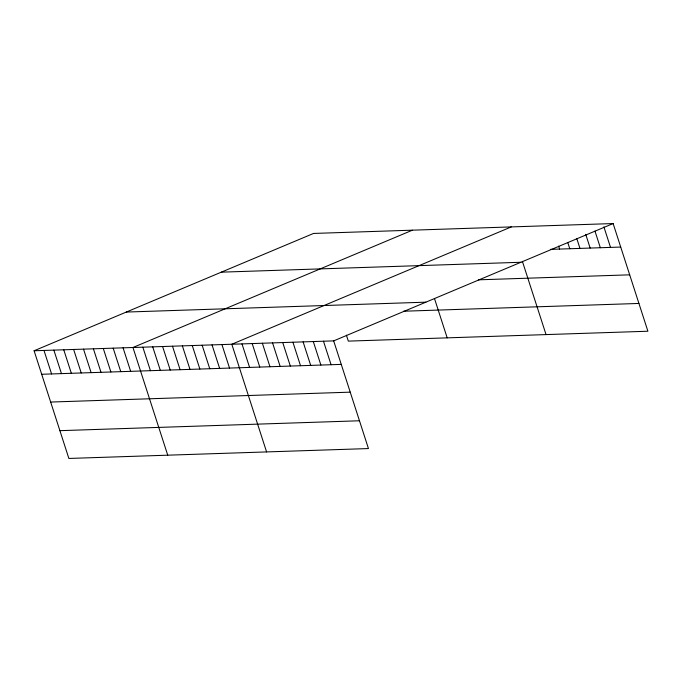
<?xml version="1.0" encoding="UTF-8"?>
<svg xmlns="http://www.w3.org/2000/svg" width="682" height="682" viewBox="0 0 682 682"><rect width="100%" height="100%" fill="white"/><g stroke="black" fill="none" stroke-linecap="round" stroke-linejoin="round"><path stroke-width="1.02" d="M34.1 350.77L333.668 340.881L368.451 448.56L68.873 458.449L34.1 350.77L313.55 233.44L613.127 223.551L647.9 331.23L348.332 341.119L346.405 335.169M412.414 230.184L132.956 347.505L167.738 455.184M511.27 226.918L231.812 344.248L266.594 451.919M333.668 340.881L613.127 223.551M550.434 249.373L620.714 247.055M221.335 272.161L520.903 262.272M478.406 279.825L629.682 274.829M126.323 312.058L425.892 302.169M403.616 311.222L638.932 303.447M41.687 374.273L341.256 364.384M50.664 402.048L350.233 392.159M59.905 430.666L359.474 420.777M603.885 226.833L610.526 247.395M594.968 231.079L600.339 247.728M585.727 234.352L590.16 248.069M576.81 238.606L579.973 248.401M567.893 242.86L569.785 248.734M558.652 246.134L559.598 249.075M522.386 261.334L546.043 334.589M434.519 298.631L447.187 337.854M323.481 341.222L331.077 364.717M313.302 341.554L320.89 365.058M303.115 341.895L310.702 365.39M292.928 342.228L300.515 365.731M282.74 342.56L290.336 366.063M272.561 342.901L280.149 366.405M262.374 343.234L269.961 366.737M252.187 343.575L259.774 367.078M241.999 343.907L249.595 367.41M221.931 344.572L229.519 368.075M212.042 344.896L219.638 368.399M202.162 345.228L209.749 368.723M192.273 345.552L199.86 369.056M182.384 345.876L189.98 369.38M172.503 346.2L180.091 369.704M162.614 346.533L170.21 370.028M152.725 346.857L160.321 370.36M142.845 347.181L150.432 370.684M123.075 347.837L130.663 371.332M113.186 348.161L120.774 371.664M103.297 348.485L110.893 371.988M93.417 348.817L101.004 372.312M83.528 349.141L91.124 372.645M73.639 349.465L81.235 372.969M63.758 349.789L71.346 373.293M53.869 350.122L61.465 373.617M43.989 350.446L51.576 373.949"/></g></svg>
